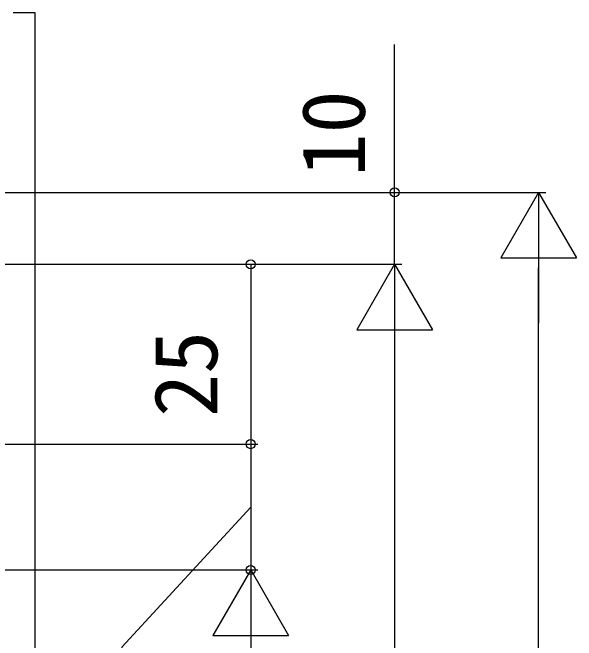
# Model space of a CAD drawing. Units: millimetres, scale not verified. Extents: x -525 to 525, y -783 to 779.
# Drawn here: x -109.7 to -31.4, y 333 to 420.2 of the extents above; entities that cross this region are included whole.
import ezdxf
from ezdxf.enums import TextEntityAlignment as Align

# ---------------------------------------------------------------- set-up
doc = ezdxf.new("R2010")
doc.units = ezdxf.units.MM
doc.header["$LTSCALE"] = 4
doc.layers.add('0-7_YKK_D', color=6, linetype='Continuous')
doc.layers.add('0-9_YSS_K', color=3, linetype='Continuous')
doc.styles.add('ＭＳ ゴシック', font='')
doc.styles.get('ＭＳ ゴシック').set_extended_font_data('MS Gothic')

msp = doc.modelspace()

# ---------------------------------------------------------------- linework, layer by layer
at = {"layer": '0-7_YKK_D'}
for p, q in [((-242.146, 395.247), (-55.667, 395.247)), ((-242.146, 395.247), (-35.667, 395.247)), ((-36.667, 395.247), (-41.917, 386.154)), ((-36.667, 395.247), (-31.417, 386.154)), ((-36.667, 395.247), (-36.667, 377.06)), ((-41.917, 386.154), (-31.417, 386.154)), ((-235.846, 385.247), (-55.667, 385.247)), ((-235.846, 385.247), (-55.667, 385.247)), ((-235.821, 385.246), (-75.667, 385.246)), ((-76.667, 385.246), (-76.667, 360.247)), ((-56.667, 385.247), (-61.917, 376.154)), ((-56.667, 385.247), (-51.417, 376.154)), ((-56.667, 385.247), (-56.667, 367.06)), ((-36.667, -199.253), (-36.667, 384.747)), ((-61.917, 376.154), (-51.417, 376.154)), ((-56.667, 374.747), (-56.667, -199.253)), ((-234.346, 360.247), (-75.667, 360.247)), ((-234.346, 360.247), (-75.667, 360.247)), ((-76.667, 360.247), (-76.667, 342.747)), ((-251.646, 342.747), (-75.667, 342.747)), ((-251.646, 342.747), (-75.667, 342.747)), ((-76.667, 342.747), (-81.917, 333.654)), ((-76.667, 342.747), (-71.417, 333.654)), ((-76.667, 342.747), (-76.667, 324.56)), ((-81.917, 333.654), (-71.417, 333.654))]:
    msp.add_line(p, q, dxfattribs=at)
for points in [[(-56.667, 385.247), (-56.667, 395.247), (-56.667, 415.797)], [(-76.667, 351.497), (-94.58, 332.038), (-94.58, 301.038)]]:
    msp.add_lwpolyline(points, dxfattribs=at)
for centre in [(-56.667, 395.247), (-76.667, 385.246), (-76.667, 360.247), (-76.667, 360.247), (-76.667, 342.747)]:
    msp.add_circle(centre, 0.637, dxfattribs=at)
at = {"layer": '0-9_YSS_K'}
for p, q in [((-109.646, 420.247), (-106.667, 420.247)), ((-106.667, 420.247), (-106.667, 65.497))]:
    msp.add_line(p, q, dxfattribs=at)

# ---------------------------------------------------------------- texts
at = {"layer": '0-7_YKK_D', "style": 'ＭＳ ゴシック'}
for s, p in [('10', (-58.167, 397.456)), ('25', (-78.667, 364.019))]:
    msp.add_text(s, height=8.798, rotation=90, dxfattribs=at).set_placement(p, align=Align.BOTTOM_LEFT)

doc.saveas('drawing.dxf')
